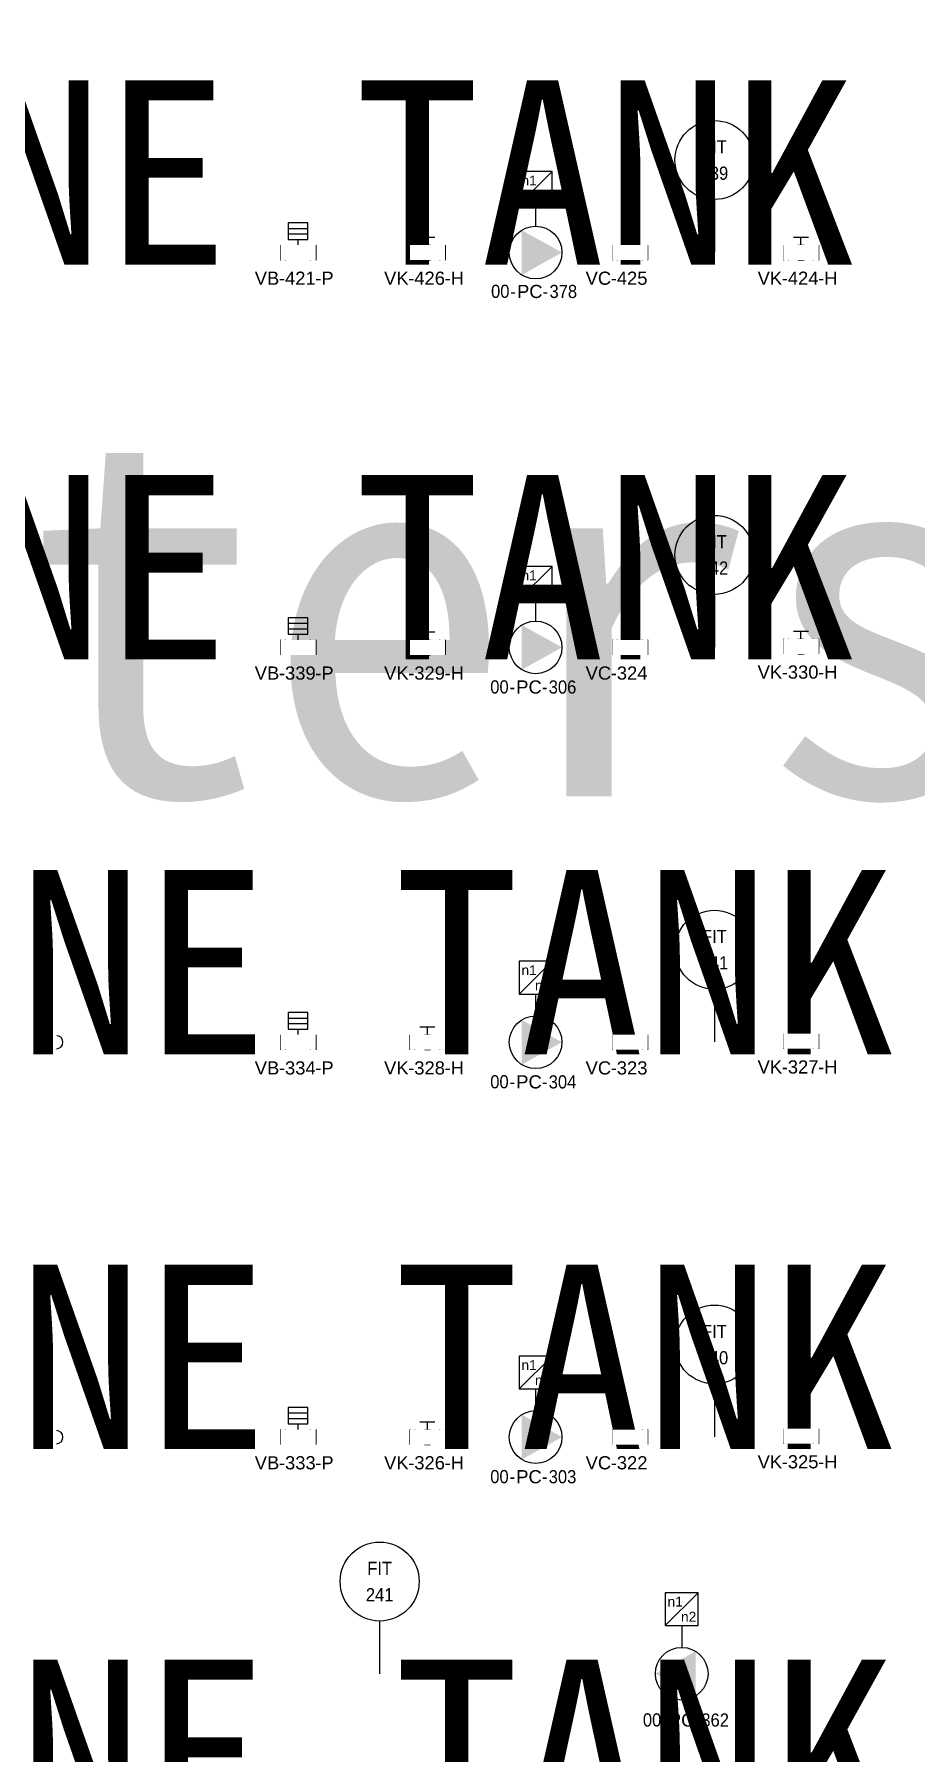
# Model space of a CAD drawing. Header units: millimetres. Extents: x 0 to 12089, y -479 to 374.
# Drawn here: x 3071.3 to 3205.2, y -276.1 to -15 of the extents above; entities that cross this region are included whole.
import ezdxf
from ezdxf.enums import TextEntityAlignment as Align

# ---------------------------------------------------------------- set-up
doc = ezdxf.new("R2018")
doc.units = ezdxf.units.MM
doc.header["$LTSCALE"] = 0.25
doc.set_wipeout_variables(frame=1)
doc.layers.add('effluent', color=5, linetype='Continuous', lineweight=25)
for name, color, linetype, lineweight, true_color in [('equipment', 5, 'Continuous', 25, 0x0000ff), ('instrumentation', 7, 'Continuous', 25, 0xffffff), ('Text', 7, 'Continuous', 25, 0xffffff), ('unit', 1, 'Continuous', 25, 0xff0000), ('valve', 7, 'Continuous', 25, 0xffffff)]:
    doc.layers.add(name, color=color, linetype=linetype, lineweight=lineweight, true_color=true_color)
doc.styles.add('Organica', font='arial.ttf')
doc.styles.add('RefPIDDistChamber$0$Organica', font='arial.ttf')
doc.styles.add('RefPIDDistChamber$0$Standard', font='arial.ttf')
doc.styles.get("Standard").update_dxf_attribs({"font": 'arial.ttf'})

# ---------------------------------------------------------------- blocks, each defined once
blk = doc.blocks.new('break')
blk.add_arc((0, 0), 1, 270, 90)
blk.add_wipeout([(-0.12, -0.11), (-0.12, -0.89), (0, -1), (0.12, -0.89), (0.12, -0.11), (0, 0)])
blk.add_wipeout([(-0.12, 0.11), (-0.12, 0.89), (0, 1), (0.12, 0.89), (0.12, 0.11), (0, 0)])
blk = doc.blocks.new('*U123')
at = {"lineweight": 25, "ltscale": 0.25, "flags": 128}
blk.add_lwpolyline([(0, 21), (0, 0), (80, 0), (80, 21), (79, 21), (79, 1), (1, 1), (1, 21)], close=True, dxfattribs=at)
at = {"style": 'RefPIDDistChamber$0$Organica', "flags": 1}
for tag, p in [('WIDTH', (-11.4, 38.99)), ('HEIGHT', (-11.4, 36.04)), ('LENGTH', (-11.4, 33.02)), ('LIQUIDLEVEL', (-11.4, 29.93)), ('VOLUME', (-11.4, 26.97))]:
    blk.add_attdef(tag, text='', height=2, dxfattribs=at).set_placement(p, align=Align.MIDDLE_CENTER)
at = {"style": 'RefPIDDistChamber$0$Standard', "flags": 1}
blk.add_attdef('TR_NAME1', (44.32, 30.62), '', height=2.5, dxfattribs=at)
at = {"layer": 'Text', "lineweight": 30, "flags": 104}
blk.add_attdef('NAME1', text='', height=2.5, dxfattribs=at).set_placement((8.07, -6), align=Align.MIDDLE_CENTER)
blk = doc.blocks.new('*U202')
at = {"color": 4, "lineweight": 25, "ltscale": 0.25}
blk.add_line((0, 11), (0, 3), dxfattribs=at)
at = {"color": 4}
blk.add_circle((0, 17), 6, dxfattribs=at)
at = {"style": 'Organica', "width": 0.9}
for tag, flags, p in [('SP_FLUID', 9, (31.18, 71.35)), ('SP_FLOW', 9, (31.18, 68.35)), ('EQUIP_TYPE', 9, (31.18, 65.35)), ('AREA_CODE', 9, (31.18, 62.35)), ('NOTE', 9, (31.18, 59.35)), ('NOTE_CHINESE', 9, (31.18, 56.35)), ('MODEL', 9, (31.18, 53.35)), ('MANUFACTURE', 9, (31.18, 50.35)), ('SPECIFICATION', 9, (31.18, 47.35)), ('DI', 9, (31.18, 44.35)), ('DO', 9, (31.18, 41.35)), ('AI', 9, (31.18, 38.35)), ('AO', 9, (31.18, 35.35)), ('PB', 9, (31.18, 32.35)), ('PO', 9, (31.18, 29.35)), ('PROCESSUNITAREA', 9, (31.18, 26.35)), ('TAG_ID', 8, (0, 19)), ('TAG', 8, (0, 15))]:
    blk.add_attdef(tag, text='', height=2, dxfattribs=dict(at, flags=flags)).set_placement(p, align=Align.MIDDLE_CENTER)
blk = doc.blocks.new('*U387')
at = {"lineweight": 25, "ltscale": 0.25}
for p, q in [((7.31, 2.5), (7.31, -2.5)), ((12.31, 2.5), (7.31, 2.5)), ((7.31, 2.5), (12.31, -2.5)), ((12.31, -2.5), (12.31, 2.5)), ((7.31, 0), (4, 0)), ((7.31, -2.5), (12.31, -2.5))]:
    blk.add_line(p, q, dxfattribs=at)
blk.add_circle((0, 0), 4)
blk.add_solid([(-3.4, -2.11), (0, 4), (3.4, -2.11)])
at = {"style": 'Organica'}
for s, p in [('n1', (10.2, 2.16)), ('n2', (7.9, 0.11))]:
    blk.add_text(s, height=1.5, rotation=270, dxfattribs=at).set_placement(p)
at = {"char_height": 2, "width": 5.3402, "attachment_point": 6, "rotation": 270, "line_spacing_factor": 0.9, "style": 'Organica'}
for insert in [(-7.04, 2.13), (-7.04, -2.77)]:
    blk.add_mtext('{\\W0.9;-}', dxfattribs=dict(at, insert=insert))
at = {"style": 'Organica', "flags": 1}
for tag, p in [('PUMP_TYPE', (-13.95, 99.74)), ('NOTE', (-13.95, 96.74)), ('NOTE_CHINESE', (-13.95, 93.74)), ('MATERIAL_HOUSING', (-13.95, 90.64)), ('MATERIAL_IMPELLER', (-13.95, 87.64)), ('MATERIAL_SCREW', (-13.95, 84.64)), ('INSTALLED_POWER', (-13.95, 81.43)), ('CONSUMED_POWER', (-13.95, 78.43)), ('MODEL', (-13.95, 75.32)), ('MANUFACTURE', (-13.95, 72.21)), ('UNIT_CAPACITY', (-13.42, 69.06)), ('SP_CAPACITY', (-13.42, 66.16)), ('UNIT_HEAD', (-13.42, 63.06)), ('SP_HEAD', (-13.42, 60.06)), ('INSTALLATION', (-13.42, 56.95)), ('STB_DTY', (-13.42, 53.63)), ('RUNNINGHOURS', (-13.42, 50.63)), ('HOSTNAME', (-12.95, 46.85)), ('FC-MAN', (-13.85, 47.7)), ('FC-MOD', (-13.85, 44.6)), ('DI', (-13.85, 41.6)), ('DO', (-13.85, 38.6)), ('AI', (-13.85, 35.6)), ('AO', (-13.85, 32.6)), ('PB', (-13.85, 29.6)), ('PO', (-13.85, 26.6)), ('PROCESSUNITAREA', (-13.85, 23.6))]:
    blk.add_attdef(tag, text='', height=2, dxfattribs=at).set_placement(p, align=Align.MIDDLE_CENTER)
at = {"style": 'Organica', "width": 0.9}
blk.add_attdef('AREA_CODE', text='', height=2, rotation=270, dxfattribs=at).set_placement((-7.02, 3.1), align=Align.MIDDLE_RIGHT)
at = {"style": 'Organica'}
blk.add_attdef('TAG_ID', text='', height=2, rotation=270, dxfattribs=at).set_placement((-7.04, -1.93), align=Align.MIDDLE_RIGHT)
at = {"style": 'Organica', "width": 0.9, "flags": 8}
blk.add_attdef('TAG', text='', height=2, rotation=270, dxfattribs=at).set_placement((-7.04, -5.08), align=Align.MIDDLE_CENTER)
blk = doc.blocks.new('*U405')
at = {"lineweight": 25, "ltscale": 0.25}
for p, q in [((-7.31, 2.5), (-12.31, 2.5)), ((-12.31, 2.5), (-12.31, -2.5)), ((-7.31, -2.5), (-12.31, 2.5)), ((-7.31, -2.5), (-7.31, 2.5)), ((-12.31, -2.5), (-7.31, -2.5)), ((-7.31, 0), (-4, 0))]:
    blk.add_line(p, q, dxfattribs=at)
blk.add_circle((0, 0), 4)
blk.add_solid([(-3.4, -2.11), (0, 4), (3.4, -2.11)])
at = {"style": 'Organica'}
for s, p in [('n1', (-10.2, -2.16)), ('n2', (-7.9, -0.11))]:
    blk.add_text(s, height=1.5, rotation=90, dxfattribs=at).set_placement(p)
at = {"char_height": 2, "width": 5.3402, "attachment_point": 6, "rotation": 90, "line_spacing_factor": 0.9, "style": 'Organica'}
for insert in [(6.02, 1.77), (6.02, -3.13)]:
    blk.add_mtext('{\\W0.9;-}', dxfattribs=dict(at, insert=insert))
at = {"style": 'Organica', "flags": 1}
for tag, p in [('PUMP_TYPE', (-13.95, 99.74)), ('NOTE', (-13.95, 96.74)), ('NOTE_CHINESE', (-13.95, 93.74)), ('MATERIAL_HOUSING', (-13.95, 90.64)), ('MATERIAL_IMPELLER', (-13.95, 87.64)), ('MATERIAL_SCREW', (-13.95, 84.64)), ('INSTALLED_POWER', (-13.95, 81.43)), ('CONSUMED_POWER', (-13.95, 78.43)), ('MODEL', (-13.95, 75.32)), ('MANUFACTURE', (-13.95, 72.21)), ('UNIT_CAPACITY', (-13.42, 69.06)), ('SP_CAPACITY', (-13.42, 66.16)), ('UNIT_HEAD', (-13.42, 63.06)), ('SP_HEAD', (-13.42, 60.06)), ('INSTALLATION', (-13.42, 56.95)), ('STB_DTY', (-13.42, 53.63)), ('RUNNINGHOURS', (-13.42, 50.63)), ('HOSTNAME', (-12.95, 46.85)), ('FC-MAN', (-13.85, 47.7)), ('FC-MOD', (-13.85, 44.6)), ('DI', (-13.85, 41.6)), ('DO', (-13.85, 38.6)), ('AI', (-13.85, 35.6)), ('AO', (-13.85, 32.6)), ('PB', (-13.85, 29.6)), ('PO', (-13.85, 26.6)), ('PROCESSUNITAREA', (-13.85, 23.6))]:
    blk.add_attdef(tag, text='', height=2, dxfattribs=at).set_placement(p, align=Align.MIDDLE_CENTER)
at = {"style": 'Organica', "width": 0.9, "flags": 8}
blk.add_attdef('TAG', text='', height=2, rotation=90, dxfattribs=at).set_placement((6.02, 4.08), align=Align.MIDDLE_CENTER)
at = {"style": 'Organica'}
blk.add_attdef('TAG_ID', text='', height=2, rotation=90, dxfattribs=at).set_placement((6.02, 0.93), align=Align.MIDDLE_RIGHT)
at = {"style": 'Organica', "width": 0.9}
blk.add_attdef('AREA_CODE', text='', height=2, rotation=90, dxfattribs=at).set_placement((6, -4.1), align=Align.MIDDLE_RIGHT)
blk = doc.blocks.new('*U407')
at = {"lineweight": 25, "ltscale": 0.25}
for p, q in [((-7.31, 2.5), (-12.31, 2.5)), ((-12.31, 2.5), (-12.31, -2.5)), ((-7.31, -2.5), (-12.31, 2.5)), ((-7.31, -2.5), (-7.31, 2.5)), ((-12.31, -2.5), (-7.31, -2.5)), ((-7.31, 0), (-4, 0))]:
    blk.add_line(p, q, dxfattribs=at)
blk.add_circle((0, 0), 4)
blk.add_solid([(-3.4, -2.11), (0, 4), (3.4, -2.11)])
at = {"style": 'Organica'}
for s, p in [('n1', (-10.2, -2.16)), ('n2', (-7.9, -0.11))]:
    blk.add_text(s, height=1.5, rotation=90, dxfattribs=at).set_placement(p)
at = {"char_height": 2, "width": 5.3402, "attachment_point": 6, "rotation": 90, "line_spacing_factor": 0.9, "style": 'Organica'}
for insert in [(6.02, 1.77), (6.02, -3.13)]:
    blk.add_mtext('{\\W0.9;-}', dxfattribs=dict(at, insert=insert))
at = {"style": 'Organica', "flags": 1}
for tag, p in [('PUMP_TYPE', (-13.95, 99.74)), ('NOTE', (-13.95, 96.74)), ('NOTE_CHINESE', (-13.95, 93.74)), ('MATERIAL_HOUSING', (-13.95, 90.64)), ('MATERIAL_IMPELLER', (-13.95, 87.64)), ('MATERIAL_SCREW', (-13.95, 84.64)), ('INSTALLED_POWER', (-13.95, 81.43)), ('CONSUMED_POWER', (-13.95, 78.43)), ('MODEL', (-13.95, 75.32)), ('MANUFACTURE', (-13.95, 72.21)), ('UNIT_CAPACITY', (-13.42, 69.06)), ('SP_CAPACITY', (-13.42, 66.16)), ('UNIT_HEAD', (-13.42, 63.06)), ('SP_HEAD', (-13.42, 60.06)), ('INSTALLATION', (-13.42, 56.95)), ('STB_DTY', (-13.42, 53.63)), ('RUNNINGHOURS', (-13.42, 50.63)), ('HOSTNAME', (-12.95, 46.85)), ('FC-MAN', (-13.85, 47.7)), ('FC-MOD', (-13.85, 44.6)), ('DI', (-13.85, 41.6)), ('DO', (-13.85, 38.6)), ('AI', (-13.85, 35.6)), ('AO', (-13.85, 32.6)), ('PB', (-13.85, 29.6)), ('PO', (-13.85, 26.6)), ('PROCESSUNITAREA', (-13.85, 23.6))]:
    blk.add_attdef(tag, text='', height=2, dxfattribs=at).set_placement(p, align=Align.MIDDLE_CENTER)
at = {"style": 'Organica', "width": 0.9, "flags": 8}
blk.add_attdef('TAG', text='', height=2, rotation=90, dxfattribs=at).set_placement((6.02, 4.08), align=Align.MIDDLE_CENTER)
at = {"style": 'Organica'}
blk.add_attdef('TAG_ID', text='', height=2, rotation=90, dxfattribs=at).set_placement((6.02, 0.93), align=Align.MIDDLE_RIGHT)
at = {"style": 'Organica', "width": 0.9}
blk.add_attdef('AREA_CODE', text='', height=2, rotation=90, dxfattribs=at).set_placement((6, -4.1), align=Align.MIDDLE_RIGHT)
blk = doc.blocks.new('*U409')
at = {"lineweight": 25, "ltscale": 0.25}
for p, q in [((-7.31, 2.5), (-12.31, 2.5)), ((-12.31, 2.5), (-12.31, -2.5)), ((-7.31, -2.5), (-12.31, 2.5)), ((-7.31, -2.5), (-7.31, 2.5)), ((-12.31, -2.5), (-7.31, -2.5)), ((-7.31, 0), (-4, 0))]:
    blk.add_line(p, q, dxfattribs=at)
blk.add_circle((0, 0), 4)
blk.add_solid([(-3.4, -2.11), (0, 4), (3.4, -2.11)])
at = {"style": 'Organica'}
for s, p in [('n1', (-10.2, -2.16)), ('n2', (-7.9, -0.11))]:
    blk.add_text(s, height=1.5, rotation=90, dxfattribs=at).set_placement(p)
at = {"char_height": 2, "width": 5.3402, "attachment_point": 6, "rotation": 90, "line_spacing_factor": 0.9, "style": 'Organica'}
for insert in [(6.02, 1.77), (6.02, -3.13)]:
    blk.add_mtext('{\\W0.9;-}', dxfattribs=dict(at, insert=insert))
at = {"style": 'Organica', "flags": 1}
for tag, p in [('PUMP_TYPE', (-13.95, 99.74)), ('NOTE', (-13.95, 96.74)), ('NOTE_CHINESE', (-13.95, 93.74)), ('MATERIAL_HOUSING', (-13.95, 90.64)), ('MATERIAL_IMPELLER', (-13.95, 87.64)), ('MATERIAL_SCREW', (-13.95, 84.64)), ('INSTALLED_POWER', (-13.95, 81.43)), ('CONSUMED_POWER', (-13.95, 78.43)), ('MODEL', (-13.95, 75.32)), ('MANUFACTURE', (-13.95, 72.21)), ('UNIT_CAPACITY', (-13.42, 69.06)), ('SP_CAPACITY', (-13.42, 66.16)), ('UNIT_HEAD', (-13.42, 63.06)), ('SP_HEAD', (-13.42, 60.06)), ('INSTALLATION', (-13.42, 56.95)), ('STB_DTY', (-13.42, 53.63)), ('RUNNINGHOURS', (-13.42, 50.63)), ('HOSTNAME', (-12.95, 46.85)), ('FC-MAN', (-13.85, 47.7)), ('FC-MOD', (-13.85, 44.6)), ('DI', (-13.85, 41.6)), ('DO', (-13.85, 38.6)), ('AI', (-13.85, 35.6)), ('AO', (-13.85, 32.6)), ('PB', (-13.85, 29.6)), ('PO', (-13.85, 26.6)), ('PROCESSUNITAREA', (-13.85, 23.6))]:
    blk.add_attdef(tag, text='', height=2, dxfattribs=at).set_placement(p, align=Align.MIDDLE_CENTER)
at = {"style": 'Organica', "width": 0.9, "flags": 8}
blk.add_attdef('TAG', text='', height=2, rotation=90, dxfattribs=at).set_placement((6.02, 4.08), align=Align.MIDDLE_CENTER)
at = {"style": 'Organica'}
blk.add_attdef('TAG_ID', text='', height=2, rotation=90, dxfattribs=at).set_placement((6.02, 0.93), align=Align.MIDDLE_RIGHT)
at = {"style": 'Organica', "width": 0.9}
blk.add_attdef('AREA_CODE', text='', height=2, rotation=90, dxfattribs=at).set_placement((6, -4.1), align=Align.MIDDLE_RIGHT)
blk = doc.blocks.new('*U411')
at = {"lineweight": 25, "ltscale": 0.25}
for p, q in [((-7.31, 2.5), (-12.31, 2.5)), ((-12.31, 2.5), (-12.31, -2.5)), ((-7.31, -2.5), (-12.31, 2.5)), ((-7.31, -2.5), (-7.31, 2.5)), ((-12.31, -2.5), (-7.31, -2.5)), ((-7.31, 0), (-4, 0))]:
    blk.add_line(p, q, dxfattribs=at)
blk.add_circle((0, 0), 4)
blk.add_solid([(-3.4, -2.11), (0, 4), (3.4, -2.11)])
at = {"style": 'Organica'}
for s, p in [('n1', (-10.2, -2.16)), ('n2', (-7.9, -0.11))]:
    blk.add_text(s, height=1.5, rotation=90, dxfattribs=at).set_placement(p)
at = {"char_height": 2, "width": 5.3402, "attachment_point": 6, "rotation": 90, "line_spacing_factor": 0.9, "style": 'Organica'}
for insert in [(5.91, 1.89), (5.91, -3.01)]:
    blk.add_mtext('{\\W0.9;-}', dxfattribs=dict(at, insert=insert))
at = {"style": 'Organica', "flags": 1}
for tag, p in [('PUMP_TYPE', (-13.95, 99.74)), ('NOTE', (-13.95, 96.74)), ('NOTE_CHINESE', (-13.95, 93.74)), ('MATERIAL_HOUSING', (-13.95, 90.64)), ('MATERIAL_IMPELLER', (-13.95, 87.64)), ('MATERIAL_SCREW', (-13.95, 84.64)), ('INSTALLED_POWER', (-13.95, 81.43)), ('CONSUMED_POWER', (-13.95, 78.43)), ('MODEL', (-13.95, 75.32)), ('MANUFACTURE', (-13.95, 72.21)), ('UNIT_CAPACITY', (-13.42, 69.06)), ('SP_CAPACITY', (-13.42, 66.16)), ('UNIT_HEAD', (-13.42, 63.06)), ('SP_HEAD', (-13.42, 60.06)), ('INSTALLATION', (-13.42, 56.95)), ('STB_DTY', (-13.42, 53.63)), ('RUNNINGHOURS', (-13.42, 50.63)), ('HOSTNAME', (-12.95, 46.85)), ('FC-MAN', (-13.85, 47.7)), ('FC-MOD', (-13.85, 44.6)), ('DI', (-13.85, 41.6)), ('DO', (-13.85, 38.6)), ('AI', (-13.85, 35.6)), ('AO', (-13.85, 32.6)), ('PB', (-13.85, 29.6)), ('PO', (-13.85, 26.6)), ('PROCESSUNITAREA', (-13.85, 23.6))]:
    blk.add_attdef(tag, text='', height=2, dxfattribs=at).set_placement(p, align=Align.MIDDLE_CENTER)
at = {"style": 'Organica', "width": 0.9, "flags": 8}
blk.add_attdef('TAG', text='', height=2, rotation=90, dxfattribs=at).set_placement((5.91, 4.2), align=Align.MIDDLE_CENTER)
at = {"style": 'Organica'}
blk.add_attdef('TAG_ID', text='', height=2, rotation=90, dxfattribs=at).set_placement((5.91, 1.05), align=Align.MIDDLE_RIGHT)
at = {"style": 'Organica', "width": 0.9}
blk.add_attdef('AREA_CODE', text='', height=2, rotation=90, dxfattribs=at).set_placement((5.89, -3.98), align=Align.MIDDLE_RIGHT)
blk = doc.blocks.new('RefPIDInfluent')
at = {"lineweight": 30, "flags": 104}
for tag, height, p in [('NAME1', 2.5, (-37.9, 61.25)), ('PARAM', 2.5, (-61.14, 53.29)), ('VALUE', 2.5, (-31.63, 53.2)), ('UNIT', 2.5, (-10.04, 53.16)), ('COD', 2, (-31.5, 45.02)), ('BOD5', 2, (-31.5, 36.81)), ('TSS', 2, (-31.5, 28.72)), ('TN', 2, (-31.5, 20.47)), ('NH4N', 2, (-31.5, 12.29)), ('TP', 2, (-31.5, 4.12)), ('PO4_3_P', 2, (-31.5, -4.08)), ('NAME3', 2.5, (-37.9, -12.35)), ('TMIN', 2, (-31.5, -20.49)), ('TMAX', 2, (-31.5, -28.72)), ('NAME2', 2.5, (-37.71, -36.75)), ('QAVG', 2, (-31.5, -45.27)), ('QPEAKDH', 2, (-31.5, -53.27)), ('QPEAKD', 2, (-31.5, -61.47)), ('QPEAK', 2, (-31.5, -69.71))]:
    blk.add_attdef(tag, text='', height=height, dxfattribs=at).set_placement(p, align=Align.MIDDLE_CENTER)
blk.add_attdef('i18N-PID-0003', text='', height=2.5, dxfattribs=at).set_placement((-77, -75.8), align=Align.TOP_LEFT)
blk = doc.blocks.new('*U579')
at = {"lineweight": 25, "ltscale": 0.25}
for p, q in [((-2.67, 1.14), (-2.67, -1.14)), ((-1.9, -1.14), (-1.9, 1.14)), ((-0.46, 0.19), (-1.9, 0.76)), ((1.14, 2.29), (-1.14, 2.29)), ((-0.46, -1.11), (-0.46, 1.11)), ((-0.46, 1.11), (0.46, 1.11)), ((0, 1.11), (0, 2.29)), ((0.46, -1.11), (0.46, 1.11)), ((0.46, 0.19), (1.9, 0.76)), ((1.9, -1.14), (1.9, 1.14)), ((2.67, 1.14), (2.67, -1.14)), ((-1.9, -0.76), (-0.46, -0.19)), ((-0.46, -1.11), (0.46, -1.11)), ((1.9, -0.76), (0.46, -0.19))]:
    blk.add_line(p, q, dxfattribs=at)
at = {"char_height": 2, "width": 5.3402, "style": 'Organica'}
for s, insert, attachment_point in [('-', (-1.98, -3.9), 6), ('-H', (2.6, -3.9), 4)]:
    blk.add_mtext(s, dxfattribs=dict(at, insert=insert, attachment_point=attachment_point))
at = {"style": 'Organica'}
for tag, flags, p in [('EQUIP_TYPE', 1, (-8.63, 62.54)), ('NOTE', 1, (-8.63, 59.54)), ('NOTE_CHINESE', 1, (-8.63, 56.54)), ('AREA_CODE', 1, (-8.63, 53.54)), ('DI', 1, (-8.63, 50.54)), ('DO', 1, (-8.63, 47.54)), ('AI', 1, (-8.63, 44.54)), ('AO', 1, (-8.63, 41.54)), ('PB', 1, (-8.63, 38.54)), ('PO', 1, (-8.63, 35.54)), ('SP_ACTUATED', 1, (-8.63, 32.54)), ('SIZE', 1, (-8.63, 23.54)), ('MATERIAL', 1, (-8.63, 19.54)), ('PRESSURE', 1, (-8.63, 15.54)), ('PROCESSUNITAREA', 1, (-8.63, 11.72)), ('TAG', 8, (0.33, -3.9))]:
    blk.add_attdef(tag, text='', height=2, dxfattribs=dict(at, flags=flags)).set_placement(p, align=Align.MIDDLE_CENTER)
blk.add_attdef('TAG_ID', text='', height=2, dxfattribs=at).set_placement((-2.86, -3.9), align=Align.MIDDLE_RIGHT)
blk.add_wipeout([(-2.67, 1.14), (2.67, 1.14), (2.67, -1.14), (-2.67, -1.14)])
blk = doc.blocks.new('*U578')
at = {"lineweight": 25, "ltscale": 0.25}
for p, q in [((-2.67, 1.14), (-2.67, -1.14)), ((-1.9, -1.14), (-1.9, 1.14)), ((-1.9, 0.76), (1.9, -0.76)), ((1.9, -0.76), (1.09, 0.17)), ((1.9, -1.14), (1.9, 1.14)), ((2.67, 1.14), (2.67, -1.14)), ((1.9, -0.76), (0.67, -0.87))]:
    blk.add_line(p, q, dxfattribs=at)
at = {"insert": (-1.98, -3.9), "char_height": 2, "width": 5.3402, "attachment_point": 6, "style": 'Organica'}
blk.add_mtext('-', dxfattribs=at)
at = {"style": 'Organica'}
for tag, flags, p in [('EQUIP_TYPE', 1, (-8.63, 62.54)), ('NOTE', 1, (-8.63, 59.54)), ('NOTE_CHINESE', 1, (-8.63, 56.54)), ('AREA_CODE', 1, (-8.63, 53.54)), ('DI', 1, (-8.63, 50.54)), ('DO', 1, (-8.63, 47.54)), ('AI', 1, (-8.63, 44.54)), ('AO', 1, (-8.63, 41.54)), ('PB', 1, (-8.63, 38.54)), ('PO', 1, (-8.63, 35.54)), ('SP_ACTUATED', 1, (-8.63, 32.54)), ('SIZE', 1, (-8.63, 23.54)), ('MATERIAL', 1, (-8.63, 19.54)), ('PRESSURE', 1, (-8.63, 15.54)), ('PROCESSUNITAREA', 1, (-8.63, 11.72)), ('TAG', 8, (0.33, -3.9))]:
    blk.add_attdef(tag, text='', height=2, dxfattribs=dict(at, flags=flags)).set_placement(p, align=Align.MIDDLE_CENTER)
blk.add_attdef('TAG_ID', text='', height=2, dxfattribs=at).set_placement((-2.86, -3.9), align=Align.MIDDLE_RIGHT)
blk.add_wipeout([(-2.67, 1.14), (2.67, 1.14), (2.67, -1.14), (-2.67, -1.14)])
blk = doc.blocks.new('*U602')
at = {"lineweight": 25, "ltscale": 0.25}
for p, q in [((1.5, 4.5), (-1.5, 4.5)), ((-1.5, 4.5), (-1.5, 2)), ((-1.5, 3.67), (1.5, 3.67)), ((-1.5, 2.83), (1.5, 2.83)), ((1.5, 2), (1.5, 4.5)), ((-2.67, 1.14), (-2.67, -1.14)), ((-1.9, -1.14), (-1.9, 1.14)), ((1.9, -0.76), (-1.9, 0.76)), ((-1.5, 2), (0, 2)), ((0, 0.5), (0, 2)), ((0, 2), (1.5, 2)), ((1.9, -1.14), (1.9, 1.14)), ((2.67, 1.14), (2.67, -1.14))]:
    blk.add_line(p, q, dxfattribs=at)
blk.add_circle((0, 0), 0.5)
at = {"char_height": 2, "width": 5.3402, "style": 'Organica'}
for s, insert, attachment_point in [('-', (-1.98, -3.9), 6), ('-P', (2.6, -3.9), 4)]:
    blk.add_mtext(s, dxfattribs=dict(at, insert=insert, attachment_point=attachment_point))
at = {"style": 'Organica'}
for tag, flags, p in [('EQUIP_TYPE', 1, (-8.63, 62.54)), ('NOTE', 1, (-8.63, 59.54)), ('NOTE_CHINESE', 1, (-8.63, 56.54)), ('AREA_CODE', 1, (-8.63, 53.54)), ('DI', 1, (-8.63, 50.54)), ('DO', 1, (-8.63, 47.54)), ('AI', 1, (-8.63, 44.54)), ('AO', 1, (-8.63, 41.54)), ('PB', 1, (-8.63, 38.54)), ('PO', 1, (-8.63, 35.54)), ('SP_ACTUATED', 1, (-8.63, 32.54)), ('SIZE', 1, (-8.63, 23.54)), ('MATERIAL', 1, (-8.63, 19.54)), ('PRESSURE', 1, (-8.63, 15.54)), ('PROCESSUNITAREA', 1, (-8.63, 11.72)), ('TAG', 8, (0.33, -3.9))]:
    blk.add_attdef(tag, text='', height=2, dxfattribs=dict(at, flags=flags)).set_placement(p, align=Align.MIDDLE_CENTER)
blk.add_attdef('TAG_ID', text='', height=2, dxfattribs=at).set_placement((-2.86, -3.9), align=Align.MIDDLE_RIGHT)
blk.add_wipeout([(-2.67, 1.14), (2.67, 1.14), (2.67, -1.14), (-2.67, -1.14)])

msp = doc.modelspace()

# ---------------------------------------------------------------- block references
ref = msp.add_blockref('RefPIDInfluent', (78, 0))
lines = msp.add_mtext('* Parameters above have been provided by the Client, for additional assumed parameters please refer to the Design Basis Document', dxfattribs={"insert": (1, -75.8), "char_height": 55, "attachment_point": 1})
ref.add_attrib('i18N-PID-0003', '', (1, -75.8), dxfattribs={"flags": 104}).embed_mtext(lines)
at = {"layer": 'effluent'}
for p in [(3074.61, -168.18), (3074.61, -228.18), (3081.68, -228.18)]:
    msp.add_blockref('break', p, dxfattribs=at)
at = {"layer": 'equipment'}
ref = msp.add_blockref('*U411', (3147.43, -48.18), dxfattribs=dict(at, rotation=270))
ref.add_attrib('TAG', '378', dxfattribs={"layer": '0', "height": 2, "style": 'Organica', "width": 0.9}).set_placement((3151.63, -54.09), align=Align.MIDDLE_CENTER)
ref.add_attrib('AREA_CODE', '00', dxfattribs={"layer": '0', "height": 2, "style": 'Organica', "width": 0.9}).set_placement((3143.45, -54.07), align=Align.MIDDLE_RIGHT)
ref.add_attrib('TAG_ID', 'PC', dxfattribs={"layer": '0', "height": 2, "style": 'Organica'}).set_placement((3148.48, -54.09), align=Align.MIDDLE_RIGHT)
ref = msp.add_blockref('*U405', (3147.43, -108.18), dxfattribs=dict(at, rotation=270))
ref.add_attrib('TAG', '306', dxfattribs={"layer": '0', "height": 2, "style": 'Organica', "width": 0.9}).set_placement((3151.51, -114.2), align=Align.MIDDLE_CENTER)
ref.add_attrib('AREA_CODE', '00', dxfattribs={"layer": '0', "height": 2, "style": 'Organica', "width": 0.9}).set_placement((3143.33, -114.18), align=Align.MIDDLE_RIGHT)
ref.add_attrib('TAG_ID', 'PC', dxfattribs={"layer": '0', "height": 2, "style": 'Organica'}).set_placement((3148.36, -114.2), align=Align.MIDDLE_RIGHT)
ref = msp.add_blockref('*U407', (3147.43, -168.18), dxfattribs=dict(at, rotation=270))
ref.add_attrib('TAG', '304', dxfattribs={"layer": '0', "height": 2, "style": 'Organica', "width": 0.9}).set_placement((3151.51, -174.2), align=Align.MIDDLE_CENTER)
ref.add_attrib('AREA_CODE', '00', dxfattribs={"layer": '0', "height": 2, "style": 'Organica', "width": 0.9}).set_placement((3143.33, -174.18), align=Align.MIDDLE_RIGHT)
ref.add_attrib('TAG_ID', 'PC', dxfattribs={"layer": '0', "height": 2, "style": 'Organica'}).set_placement((3148.36, -174.2), align=Align.MIDDLE_RIGHT)
ref = msp.add_blockref('*U409', (3147.43, -228.18), dxfattribs=dict(at, rotation=270))
ref.add_attrib('TAG', '303', dxfattribs={"layer": '0', "height": 2, "style": 'Organica', "width": 0.9}).set_placement((3151.51, -234.2), align=Align.MIDDLE_CENTER)
ref.add_attrib('AREA_CODE', '00', dxfattribs={"layer": '0', "height": 2, "style": 'Organica', "width": 0.9}).set_placement((3143.33, -234.18), align=Align.MIDDLE_RIGHT)
ref.add_attrib('TAG_ID', 'PC', dxfattribs={"layer": '0', "height": 2, "style": 'Organica'}).set_placement((3148.36, -234.2), align=Align.MIDDLE_RIGHT)
ref = msp.add_blockref('*U387', (3169.62, -264.13), dxfattribs=dict(at, rotation=90))
ref.add_attrib('TAG', '362', dxfattribs={"layer": '0', "height": 2, "style": 'Organica', "width": 0.9}).set_placement((3174.7, -271.17), align=Align.MIDDLE_CENTER)
ref.add_attrib('AREA_CODE', '00', dxfattribs={"layer": '0', "height": 2, "style": 'Organica', "width": 0.9}).set_placement((3166.52, -271.15), align=Align.MIDDLE_RIGHT)
ref.add_attrib('TAG_ID', 'PC', dxfattribs={"layer": '0', "height": 2, "style": 'Organica'}).set_placement((3171.55, -271.17), align=Align.MIDDLE_RIGHT)
at = {"layer": 'instrumentation'}
ref = msp.add_blockref('*U202', (3174.59, -51.12), dxfattribs=at)
ref.add_attrib('TAG', '239', dxfattribs={"layer": '0', "height": 2, "style": 'Organica', "width": 0.9}).set_placement((3174.59, -36.12), align=Align.MIDDLE_CENTER)
ref.add_attrib('TAG_ID', 'FIT', dxfattribs={"layer": '0', "height": 2, "style": 'Organica', "width": 0.9}).set_placement((3174.59, -32.12), align=Align.MIDDLE_CENTER)
ref = msp.add_blockref('*U202', (3174.59, -111.12), dxfattribs=at)
ref.add_attrib('TAG', '342', dxfattribs={"layer": '0', "height": 2, "style": 'Organica', "width": 0.9}).set_placement((3174.59, -96.12), align=Align.MIDDLE_CENTER)
ref.add_attrib('TAG_ID', 'FIT', dxfattribs={"layer": '0', "height": 2, "style": 'Organica', "width": 0.9}).set_placement((3174.59, -92.12), align=Align.MIDDLE_CENTER)
ref = msp.add_blockref('*U202', (3174.59, -171.12), dxfattribs=at)
ref.add_attrib('TAG', '341', dxfattribs={"layer": '0', "height": 2, "style": 'Organica', "width": 0.9}).set_placement((3174.59, -156.12), align=Align.MIDDLE_CENTER)
ref.add_attrib('TAG_ID', 'FIT', dxfattribs={"layer": '0', "height": 2, "style": 'Organica', "width": 0.9}).set_placement((3174.59, -152.12), align=Align.MIDDLE_CENTER)
ref = msp.add_blockref('*U202', (3174.59, -231.12), dxfattribs=at)
ref.add_attrib('TAG', '340', dxfattribs={"layer": '0', "height": 2, "style": 'Organica', "width": 0.9}).set_placement((3174.59, -216.12), align=Align.MIDDLE_CENTER)
ref.add_attrib('TAG_ID', 'FIT', dxfattribs={"layer": '0', "height": 2, "style": 'Organica', "width": 0.9}).set_placement((3174.59, -212.12), align=Align.MIDDLE_CENTER)
ref = msp.add_blockref('*U202', (3123.73, -267.13), dxfattribs=at)
ref.add_attrib('TAG', '241', dxfattribs={"layer": '0', "height": 2, "style": 'Organica', "width": 0.9}).set_placement((3123.73, -252.13), align=Align.MIDDLE_CENTER)
ref.add_attrib('TAG_ID', 'FIT', dxfattribs={"layer": '0', "height": 2, "style": 'Organica', "width": 0.9}).set_placement((3123.73, -248.13), align=Align.MIDDLE_CENTER)
at = {"layer": 'unit'}
ref = msp.add_blockref('*U123', (2940.41, -16), dxfattribs=at)
lines = msp.add_mtext('MEMBRANE TANK', dxfattribs={"layer": 'Text', "insert": (2948.48, -22), "char_height": 28, "attachment_point": 1})
ref.add_attrib('NAME1', '', (2948.48, -22), dxfattribs={"flags": 104}).embed_mtext(lines)
ref = msp.add_blockref('*U123', (2940.41, -76), dxfattribs=at)
lines = msp.add_mtext('MEMBRANE TANK', dxfattribs={"layer": 'Text', "insert": (2948.48, -82), "char_height": 28, "attachment_point": 1})
ref.add_attrib('NAME1', '', (2948.48, -82), dxfattribs={"flags": 104}).embed_mtext(lines)
ref = msp.add_blockref('*U123', (2946.41, -256), dxfattribs=at)
lines = msp.add_mtext('MEMBRANE TANK', dxfattribs={"layer": 'Text', "insert": (2954.48, -262), "char_height": 28, "attachment_point": 1})
ref.add_attrib('NAME1', '', (2954.48, -262), dxfattribs={"flags": 104}).embed_mtext(lines)

# ---------------------------------------------------------------- next in the draw order: block references
ref = msp.add_blockref('*U123', (2946.41, -136), dxfattribs=at)
lines = msp.add_mtext('MEMBRANE TANK', dxfattribs={"layer": 'Text', "insert": (2954.48, -142), "char_height": 28, "attachment_point": 1})
ref.add_attrib('NAME1', '', (2954.48, -142), dxfattribs={"flags": 104}).embed_mtext(lines)
ref = msp.add_blockref('*U123', (2946.41, -196), dxfattribs=at)
lines = msp.add_mtext('MEMBRANE TANK', dxfattribs={"layer": 'Text', "insert": (2954.48, -202), "char_height": 28, "attachment_point": 1})
ref.add_attrib('NAME1', '', (2954.48, -202), dxfattribs={"flags": 104}).embed_mtext(lines)
at = {"layer": 'valve'}
ref = msp.add_blockref('*U602', (3111.34, -48.18), dxfattribs=at)
ref.add_attrib('TAG', '421', dxfattribs={"layer": '0', "height": 2, "style": 'Organica'}).set_placement((3111.68, -52.08), align=Align.MIDDLE_CENTER)
ref.add_attrib('TAG_ID', 'VB', dxfattribs={"layer": '0', "height": 2, "style": 'Organica'}).set_placement((3108.48, -52.08), align=Align.MIDDLE_RIGHT)
ref = msp.add_blockref('*U579', (3130.99, -48.18), dxfattribs=at)
ref.add_attrib('TAG', '426', dxfattribs={"layer": '0', "height": 2, "style": 'Organica'}).set_placement((3131.32, -52.08), align=Align.MIDDLE_CENTER)
ref.add_attrib('TAG_ID', 'VK', dxfattribs={"layer": '0', "height": 2, "style": 'Organica'}).set_placement((3128.13, -52.08), align=Align.MIDDLE_RIGHT)
ref = msp.add_blockref('*U579', (3187.74, -48.18), dxfattribs=at)
ref.add_attrib('TAG', '424', dxfattribs={"layer": '0', "height": 2, "style": 'Organica'}).set_placement((3188.07, -52.08), align=Align.MIDDLE_CENTER)
ref.add_attrib('TAG_ID', 'VK', dxfattribs={"layer": '0', "height": 2, "style": 'Organica'}).set_placement((3184.88, -52.08), align=Align.MIDDLE_RIGHT)
ref = msp.add_blockref('*U578', (3161.76, -48.18), dxfattribs=at)
ref.add_attrib('TAG', '425', dxfattribs={"layer": '0', "height": 2, "style": 'Organica'}).set_placement((3162.09, -52.08), align=Align.MIDDLE_CENTER)
ref.add_attrib('TAG_ID', 'VC', dxfattribs={"layer": '0', "height": 2, "style": 'Organica'}).set_placement((3158.9, -52.08), align=Align.MIDDLE_RIGHT)
ref = msp.add_blockref('*U602', (3111.34, -108.18), dxfattribs=at)
ref.add_attrib('TAG', '339', dxfattribs={"layer": '0', "height": 2, "style": 'Organica'}).set_placement((3111.68, -112.08), align=Align.MIDDLE_CENTER)
ref.add_attrib('TAG_ID', 'VB', dxfattribs={"layer": '0', "height": 2, "style": 'Organica'}).set_placement((3108.48, -112.08), align=Align.MIDDLE_RIGHT)
ref = msp.add_blockref('*U579', (3130.99, -108.18), dxfattribs=at)
ref.add_attrib('TAG', '329', dxfattribs={"layer": '0', "height": 2, "style": 'Organica'}).set_placement((3131.32, -112.08), align=Align.MIDDLE_CENTER)
ref.add_attrib('TAG_ID', 'VK', dxfattribs={"layer": '0', "height": 2, "style": 'Organica'}).set_placement((3128.13, -112.08), align=Align.MIDDLE_RIGHT)
ref = msp.add_blockref('*U578', (3161.76, -108.18), dxfattribs=at)
ref.add_attrib('TAG', '324', dxfattribs={"layer": '0', "height": 2, "style": 'Organica'}).set_placement((3162.09, -112.08), align=Align.MIDDLE_CENTER)
ref.add_attrib('TAG_ID', 'VC', dxfattribs={"layer": '0', "height": 2, "style": 'Organica'}).set_placement((3158.9, -112.08), align=Align.MIDDLE_RIGHT)
ref = msp.add_blockref('*U579', (3187.74, -108.04), dxfattribs=at)
ref.add_attrib('TAG', '330', dxfattribs={"layer": '0', "height": 2, "style": 'Organica'}).set_placement((3188.07, -111.93), align=Align.MIDDLE_CENTER)
ref.add_attrib('TAG_ID', 'VK', dxfattribs={"layer": '0', "height": 2, "style": 'Organica'}).set_placement((3184.88, -111.93), align=Align.MIDDLE_RIGHT)

# ---------------------------------------------------------------- next in the draw order: block references
ref = msp.add_blockref('*U602', (3111.34, -168.18), dxfattribs=at)
ref.add_attrib('TAG', '334', dxfattribs={"layer": '0', "height": 2, "style": 'Organica'}).set_placement((3111.68, -172.08), align=Align.MIDDLE_CENTER)
ref.add_attrib('TAG_ID', 'VB', dxfattribs={"layer": '0', "height": 2, "style": 'Organica'}).set_placement((3108.48, -172.08), align=Align.MIDDLE_RIGHT)
ref = msp.add_blockref('*U579', (3130.99, -168.18), dxfattribs=at)
ref.add_attrib('TAG', '328', dxfattribs={"layer": '0', "height": 2, "style": 'Organica'}).set_placement((3131.32, -172.08), align=Align.MIDDLE_CENTER)
ref.add_attrib('TAG_ID', 'VK', dxfattribs={"layer": '0', "height": 2, "style": 'Organica'}).set_placement((3128.13, -172.08), align=Align.MIDDLE_RIGHT)
ref = msp.add_blockref('*U578', (3161.76, -168.18), dxfattribs=at)
ref.add_attrib('TAG', '323', dxfattribs={"layer": '0', "height": 2, "style": 'Organica'}).set_placement((3162.09, -172.08), align=Align.MIDDLE_CENTER)
ref.add_attrib('TAG_ID', 'VC', dxfattribs={"layer": '0', "height": 2, "style": 'Organica'}).set_placement((3158.9, -172.08), align=Align.MIDDLE_RIGHT)
ref = msp.add_blockref('*U579', (3187.74, -168.04), dxfattribs=at)
ref.add_attrib('TAG', '327', dxfattribs={"layer": '0', "height": 2, "style": 'Organica'}).set_placement((3188.07, -171.93), align=Align.MIDDLE_CENTER)
ref.add_attrib('TAG_ID', 'VK', dxfattribs={"layer": '0', "height": 2, "style": 'Organica'}).set_placement((3184.88, -171.93), align=Align.MIDDLE_RIGHT)
ref = msp.add_blockref('*U602', (3111.34, -228.18), dxfattribs=at)
ref.add_attrib('TAG', '333', dxfattribs={"layer": '0', "height": 2, "style": 'Organica'}).set_placement((3111.68, -232.08), align=Align.MIDDLE_CENTER)
ref.add_attrib('TAG_ID', 'VB', dxfattribs={"layer": '0', "height": 2, "style": 'Organica'}).set_placement((3108.48, -232.08), align=Align.MIDDLE_RIGHT)
ref = msp.add_blockref('*U579', (3130.99, -228.18), dxfattribs=at)
ref.add_attrib('TAG', '326', dxfattribs={"layer": '0', "height": 2, "style": 'Organica'}).set_placement((3131.32, -232.08), align=Align.MIDDLE_CENTER)
ref.add_attrib('TAG_ID', 'VK', dxfattribs={"layer": '0', "height": 2, "style": 'Organica'}).set_placement((3128.13, -232.08), align=Align.MIDDLE_RIGHT)
ref = msp.add_blockref('*U578', (3161.76, -228.18), dxfattribs=at)
ref.add_attrib('TAG', '322', dxfattribs={"layer": '0', "height": 2, "style": 'Organica'}).set_placement((3162.09, -232.08), align=Align.MIDDLE_CENTER)
ref.add_attrib('TAG_ID', 'VC', dxfattribs={"layer": '0', "height": 2, "style": 'Organica'}).set_placement((3158.9, -232.08), align=Align.MIDDLE_RIGHT)
ref = msp.add_blockref('*U579', (3187.74, -228.04), dxfattribs=at)
ref.add_attrib('TAG', '325', dxfattribs={"layer": '0', "height": 2, "style": 'Organica'}).set_placement((3188.07, -231.93), align=Align.MIDDLE_CENTER)
ref.add_attrib('TAG_ID', 'VK', dxfattribs={"layer": '0', "height": 2, "style": 'Organica'}).set_placement((3184.88, -231.93), align=Align.MIDDLE_RIGHT)

doc.saveas('drawing.dxf')
